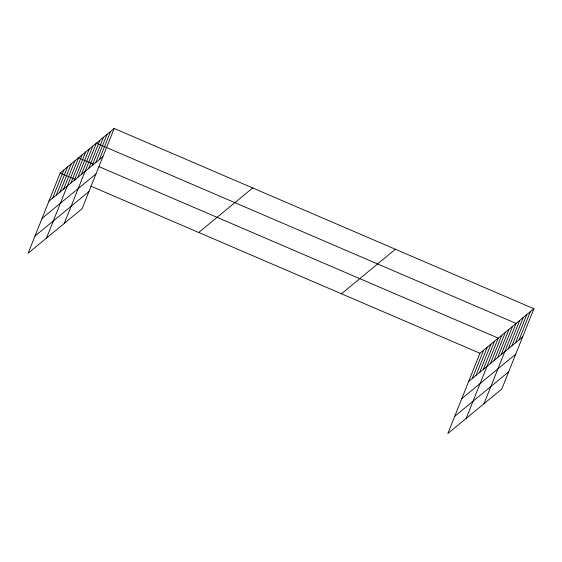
<?xml version="1.0" encoding="UTF-8"?>
<svg xmlns="http://www.w3.org/2000/svg" width="562" height="562" viewBox="0 0 562 562"><rect width="100%" height="100%" fill="white"/><g stroke="black" fill="none" stroke-linecap="round" stroke-linejoin="round"><path stroke-width="0.84" d="M114.177 128.459L60.204 172.984L28.1 253.258L82.073 208.734L114.177 128.459L533.9 308.742L501.796 389.016L447.823 433.541L479.927 353.266L533.9 308.742M52.589 198.182L63.878 169.956M56.256 195.155L67.545 166.928M59.93 192.127L71.219 163.9M63.597 189.099L74.886 160.873M46.449 238.119L78.561 157.845L93.51 164.266M70.826 183.135L82.122 154.908M74.395 180.198L85.684 151.965M77.956 177.255L89.246 149.028M81.518 174.318L92.807 146.092M64.258 223.43L96.369 143.155L516.092 323.438L483.98 403.713M88.641 168.445L99.931 140.212M92.203 165.502L103.492 137.276M95.765 162.566L107.054 134.339M99.326 159.629L110.616 131.403M472.305 378.465L483.601 350.238M475.979 375.437L487.268 347.211M479.646 372.409L490.942 344.183M483.32 369.382L494.609 341.155M466.172 418.402L498.276 338.127L99.017 166.633M490.549 363.417L501.838 335.191M494.11 360.481L505.407 332.254M497.672 357.544L508.968 329.311M501.234 354.601L512.53 326.374M508.364 348.728L519.653 320.495M511.926 345.785L523.215 317.558M515.487 342.848L526.777 314.622M519.049 339.912L530.338 311.685M48.915 201.21L102.888 156.693M42.045 218.386L96.018 173.862M34.97 236.082L88.944 191.558M198.716 232.471L252.689 187.954M341.422 293.771L395.395 249.254M468.638 381.493L522.611 336.975M461.767 398.669L515.74 354.151M454.693 416.365L508.659 371.84M60.204 172.984L75.947 179.742M90.896 186.162L479.927 353.266"/></g></svg>
